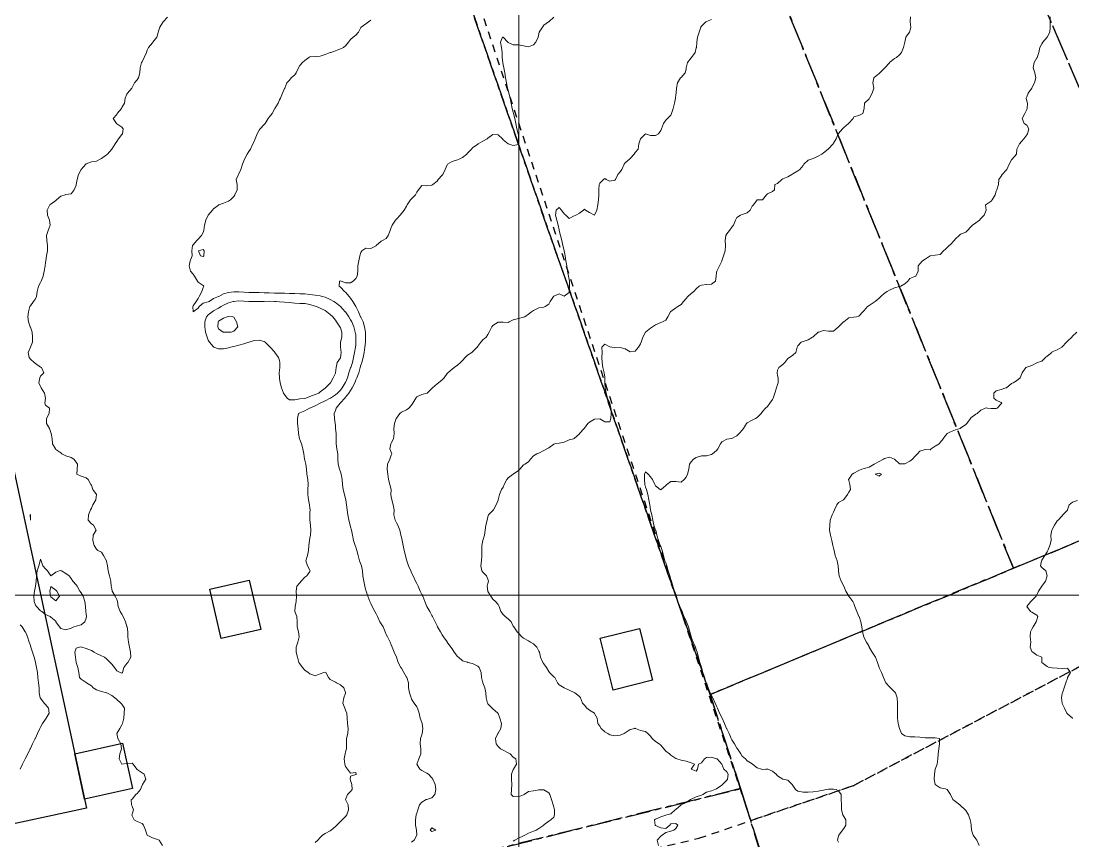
# Model space of a CAD drawing. Header units: centimetres. Extents: x 0 to 642158, y -847 to 649707.
# Drawn here: x 617417.8 to 617521.3, y 621163.2 to 621243.8 of the extents above; entities that cross this region are included whole.
import ezdxf

# ---------------------------------------------------------------- set-up
doc = ezdxf.new("R2010")
doc.units = ezdxf.units.CM
doc.header["$MEASUREMENT"] = 0
doc.linetypes.add('CENTERX2', pattern=[4, 2.5, -0.5, 0.5, -0.5])
doc.linetypes.add('JIS_02_0.7', pattern=[1.35, 0.75, -0.6])
for name, color, linetype, lineweight in [('MEV_grille', 254, 'Continuous', 9), ('WAL_parcellaire agricole', 7, 'JIS_02_0.7', 25), ('WAL_topographie 0.5', 253, 'Continuous', 20)]:
    doc.layers.add(name, color=color, linetype=linetype, lineweight=lineweight)
doc.layers.add('SPW_batiments', color=7, linetype='Continuous')
doc.layers.add('SPW_parcellaire cadastral', color=7, linetype='CENTERX2', lineweight=25, true_color=0xff0542)

# ---------------------------------------------------------------- blocks, each defined once
blk = doc.blocks.new('*U114')
at = {"layer": 'MEV_grille', "transparency": 33554687}
blk.add_lwpolyline([(-1338.46, 0), (1338.46, 0)], dxfattribs=at)
blk = doc.blocks.new('*U115')
at = {"layer": 'MEV_grille', "color": 0, "linetype": 'ByBlock', "lineweight": -2, "transparency": 16777216}
blk.add_blockref('*U114', (0, -1200), dxfattribs=at)
blk = doc.blocks.new('*U112')
at = {"layer": 'MEV_grille', "transparency": 33554687}
blk.add_lwpolyline([(0, 1825.48), (0, -1825.48)], dxfattribs=at)
blk = doc.blocks.new('*U113')
at = {"layer": 'MEV_grille', "color": 0, "linetype": 'ByBlock', "lineweight": -2, "transparency": 16777216}
blk.add_blockref('*U112', (2100, 0), dxfattribs=at)

msp = doc.modelspace()

# ---------------------------------------------------------------- linework, layer by layer
at = {"layer": 'SPW_batiments'}
for points in [[(617424.26, 621166.42), (617416.22, 621164.68), (617409.52, 621163.23), (617406.47, 621177.31), (617407.37, 621177.51), (617406.58, 621180.64), (617404.8, 621180.26), (617403.68, 621185.43), (617404.65, 621185.64), (617401.65, 621199.71), (617416.44, 621202.88), (617424.26, 621166.42)], [(617437.52, 621183.09), (617436.39, 621187.95), (617440.27, 621188.85), (617441.41, 621184), (617437.52, 621183.09)], [(617476.07, 621178.02), (617474.8, 621183.13), (617478.67, 621184.09), (617479.95, 621178.99), (617476.07, 621178.02)], [(617424.08, 621167.3), (617423.28, 621171), (617423.12, 621171.77), (617427.82, 621172.8), (617428.8, 621168.34), (617424.08, 621167.3)]]:
    msp.add_lwpolyline(points, dxfattribs=at)
at = {"layer": 'SPW_parcellaire cadastral'}
for points in [[(617523.54, 621233.55), (617500.63, 621286.55), (617653.06, 621358.49), (617709.08, 621310.51), (617523.54, 621233.55)], [(617538.24, 621199.46), (617515.45, 621190.01), (617480.31, 621276.78), (617500.63, 621286.55), (617523.54, 621233.55), (617538.24, 621199.46)], [(617488.6, 621168.33), (617399.64, 621146.3), (617378.05, 621242.56), (617381.28, 621243.91), (617380.55, 621247.34), (617450.64, 621277.92), (617455.29, 621264.67), (617485.61, 621177.59), (617488.6, 621168.33)], [(617455.29, 621264.67), (617480.31, 621276.78), (617515.45, 621190.01), (617485.61, 621177.59), (617455.29, 621264.67)], [(617538.24, 621199.46), (617581.84, 621099.22), (617549.44, 621091.19), (617513.09, 621090.2), (617490.74, 621161.54), (617488.6, 621168.33), (617485.61, 621177.59), (617515.45, 621190.01), (617538.24, 621199.46)], [(617488.6, 621168.33), (617490.74, 621161.54), (617401.46, 621139.31), (617399.64, 621146.3), (617488.6, 621168.33)]]:
    msp.add_lwpolyline(points, dxfattribs=at)
at = {"layer": 'WAL_parcellaire agricole'}
for points in [[(617452.7, 621276.19), (617459.95, 621280.19), (617462.44, 621283.07), (617467.69, 621283.94), (617481.82, 621292.61), (617621.69, 621350.58), (617672.81, 621373.97), (617679.51, 621377.97), (617686.81, 621384.97), (617708.81, 621366.47), (617770.15, 621309.64), (617747.48, 621299.31), (617700.15, 621274.14), (617499.67, 621168.61), (617489.61, 621165.19), (617452.7, 621276.19)], [(617401.19, 621144.22), (617484.5, 621163.45), (617489.61, 621165.19), (617499.67, 621168.61), (617700.15, 621274.14), (617747.48, 621299.31), (617770.15, 621309.64), (617798.65, 621284.58), (617778.5, 621257.15), (617754.17, 621217.65), (617748.34, 621190.42), (617726.93, 621177.46), (617718.28, 621173.25), (617721.4, 621168.04)]]:
    msp.add_lwpolyline(points, dxfattribs=at)
at = {"layer": 'WAL_topographie 0.5'}
for points in [[(617432.25, 621244.21), (617431.81, 621243.75), (617431.75, 621243.66), (617431.48, 621243.25), (617431.33, 621242.75), (617431.25, 621242.46), (617431.18, 621242.25), (617430.8, 621241.75), (617430.75, 621241.71), (617430.37, 621241.25), (617430.25, 621240.96), (617430.18, 621240.75), (617429.95, 621240.25), (617429.75, 621239.83), (617429.69, 621239.75), (617429.56, 621239.25), (617429.51, 621238.75), (617429.38, 621238.25), (617429.25, 621238.06), (617428.99, 621237.75), (617428.75, 621237.3), (617428.73, 621237.25), (617428.32, 621236.75), (617428.25, 621236.66), (617428.06, 621236.25), (617428, 621235.75), (617427.75, 621235.33), (617427.7, 621235.25), (617427.3, 621234.75), (617427.25, 621234.65), (617426.91, 621234.25), (617427.23, 621233.75), (617427.25, 621233.74), (617427.75, 621233.39), (617427.88, 621233.25), (617427.82, 621232.75), (617427.75, 621232.67), (617427.41, 621232.25), (617427.25, 621231.99), (617427.08, 621231.75), (617426.77, 621231.25), (617426.75, 621231.22), (617426.35, 621230.75), (617426.25, 621230.68), (617425.75, 621230.31), (617425.62, 621230.25), (617425.25, 621230.04), (617424.75, 621229.98), (617424.25, 621229.8), (617424.2, 621229.75), (617423.75, 621229.25), (617423.75, 621229.25), (617423.5, 621228.75), (617423.37, 621228.25), (617423.27, 621227.75), (617423.25, 621227.69), (617423.05, 621227.25), (617422.75, 621226.83), (617422.25, 621226.76), (617422.19, 621226.75), (617421.75, 621226.61), (617421.33, 621226.25), (617421.25, 621226.18), (617420.75, 621225.83), (617420.67, 621225.75), (617420.42, 621225.25), (617420.45, 621224.75), (617420.64, 621224.25), (617420.7, 621223.75), (617420.49, 621223.25), (617420.35, 621222.75), (617420.37, 621222.25), (617420.44, 621221.75), (617420.43, 621221.25), (617420.34, 621220.75), (617420.28, 621220.25), (617420.25, 621220.08), (617420.22, 621219.75), (617420.11, 621219.25), (617420.01, 621218.75), (617419.82, 621218.25), (617419.75, 621218.13), (617419.55, 621217.75), (617419.43, 621217.25), (617419.36, 621216.75), (617419.25, 621216.5), (617419.07, 621216.25), (617418.75, 621215.82), (617418.71, 621215.75), (617418.56, 621215.25), (617418.51, 621214.75), (617418.57, 621214.25), (617418.74, 621213.75), (617418.75, 621213.73), (617418.92, 621213.25), (617418.97, 621212.75), (617418.97, 621212.25), (617418.75, 621211.75), (617418.75, 621211.75), (617418.54, 621211.25), (617418.62, 621210.75), (617418.75, 621210.58), (617419.12, 621210.25), (617419.25, 621210.16), (617419.75, 621209.8), (617419.85, 621209.75), (617420.08, 621209.25), (617419.75, 621208.9), (617419.69, 621208.75), (617419.6, 621208.25), (617419.75, 621207.89), (617419.83, 621207.75), (617420.15, 621207.25), (617420.25, 621206.75), (617420.25, 621206.75), (617420.25, 621206.75), (617420.19, 621206.25), (617420.25, 621206.05), (617420.62, 621205.75), (617420.59, 621205.25), (617420.34, 621204.75), (617420.35, 621204.25), (617420.62, 621203.75), (617420.75, 621203.37), (617420.81, 621203.25), (617420.91, 621202.75), (617420.93, 621202.25), (617421.21, 621201.75), (617421.25, 621201.7), (617421.75, 621201.37), (617421.86, 621201.25), (617422.25, 621201.07), (617422.75, 621200.89), (617423.02, 621200.75), (617423.25, 621200.46), (617423.38, 621200.25), (617423.37, 621199.75), (617423.33, 621199.25), (617423.75, 621199.08), (617424.25, 621198.91), (617424.43, 621198.75), (617424.7, 621198.25), (617424.75, 621198.17), (617424.9, 621197.75), (617425.25, 621197.25), (617425.25, 621197.25), (617425.25, 621197.25), (617425.18, 621196.75), (617424.9, 621196.25), (617424.75, 621195.93), (617424.65, 621195.75), (617424.46, 621195.25), (617424.44, 621194.75), (617424.75, 621194.37), (617424.96, 621194.25), (617425.23, 621193.75), (617424.92, 621193.25), (617424.89, 621192.75), (617425.04, 621192.25), (617425.25, 621191.88), (617425.38, 621191.75), (617425.75, 621191.58), (617425.96, 621191.25), (617426.23, 621190.75), (617426.25, 621190.7), (617426.35, 621190.25), (617426.41, 621189.75), (617426.54, 621189.25), (617426.65, 621188.75), (617426.7, 621188.25), (617426.75, 621187.98), (617426.8, 621187.75), (617427.08, 621187.25), (617427.25, 621186.93), (617427.31, 621186.75), (617427.39, 621186.25), (617427.59, 621185.75), (617427.75, 621185.48), (617427.88, 621185.25), (617428.1, 621184.75), (617428.25, 621184.28), (617428.26, 621184.25), (617428.34, 621183.75), (617428.35, 621183.25), (617428.4, 621182.75), (617428.49, 621182.25), (617428.59, 621181.75), (617428.64, 621181.25), (617428.35, 621180.75), (617428.25, 621180.64), (617427.93, 621180.25), (617427.8, 621179.75), (617427.75, 621179.7), (617427.58, 621179.75), (617427.25, 621179.93), (617427.04, 621180.25), (617426.75, 621180.58), (617426.61, 621180.75), (617426.25, 621181.09), (617426.04, 621181.25), (617425.75, 621181.41), (617425.25, 621181.64), (617425.03, 621181.75), (617424.75, 621181.93), (617424.25, 621182.12), (617423.83, 621182.25), (617423.75, 621182.28), (617423.58, 621182.25), (617423.25, 621182.16), (617423.13, 621181.75), (617423.19, 621181.25), (617423.25, 621180.75), (617423.25, 621180.75), (617423.41, 621180.25), (617423.52, 621179.75), (617423.6, 621179.25), (617423.75, 621179.09), (617424.25, 621178.77), (617424.28, 621178.75), (617424.75, 621178.43), (617424.92, 621178.25), (617425.25, 621178.06), (617425.75, 621177.89), (617426.25, 621177.76), (617426.27, 621177.75), (617426.75, 621177.51), (617427.05, 621177.25), (617427.25, 621177.1), (617427.64, 621176.75), (617427.75, 621176.63), (617428, 621176.25), (617427.98, 621175.75), (617427.94, 621175.25), (617427.82, 621174.75), (617427.75, 621174.61), (617427.55, 621174.25), (617427.26, 621173.75), (617427.37, 621173.25), (617427.65, 621172.75), (617427.73, 621172.25), (617427.54, 621171.75), (617427.47, 621171.25), (617427.75, 621170.75), (617428.25, 621170.8), (617428.75, 621170.83), (617428.85, 621170.75), (617429.23, 621170.25), (617429.25, 621170.22), (617429.75, 621169.9), (617429.96, 621169.75), (617430.1, 621169.25), (617429.78, 621168.75), (617429.75, 621168.68), (617429.57, 621168.25), (617429.25, 621167.85), (617429.14, 621167.75), (617428.75, 621167.31), (617428.67, 621167.25), (617428.69, 621166.75), (617428.75, 621166.6), (617428.89, 621166.25), (617428.75, 621165.81), (617428.73, 621165.75), (617428.75, 621165.65), (617428.95, 621165.25), (617429.25, 621165.09), (617429.75, 621164.9), (617429.89, 621164.75), (617430.06, 621164.25), (617430.25, 621163.75), (617430.25, 621163.75), (617430.75, 621163.49), (617431.25, 621163.34), (617431.41, 621163.25), (617431.75, 621162.75)], [(617452.25, 621243.91), (617452, 621243.75), (617451.75, 621243.56), (617451.3, 621243.25), (617451.25, 621243.2), (617451.02, 621242.75), (617450.75, 621242.46), (617450.51, 621242.25), (617450.25, 621242.02), (617450.03, 621241.75), (617449.75, 621241.39), (617449.55, 621241.25), (617449.25, 621241.09), (617448.75, 621240.91), (617448.3, 621240.75), (617448.25, 621240.73), (617447.75, 621240.55), (617447.25, 621240.39), (617446.75, 621240.34), (617446.25, 621240.31), (617446.13, 621240.25), (617445.75, 621239.95), (617445.53, 621239.75), (617445.25, 621239.47), (617445.11, 621239.25), (617444.89, 621238.75), (617444.75, 621238.56), (617444.42, 621238.25), (617444.25, 621238.03), (617443.98, 621237.75), (617443.77, 621237.25), (617443.75, 621237.2), (617443.55, 621236.75), (617443.34, 621236.25), (617443.25, 621236.08), (617443.11, 621235.75), (617442.79, 621235.25), (617442.75, 621235.18), (617442.52, 621234.75), (617442.25, 621234.37), (617442.15, 621234.25), (617441.83, 621233.75), (617441.75, 621233.66), (617441.36, 621233.25), (617441.25, 621233.12), (617441.07, 621232.75), (617440.85, 621232.25), (617440.75, 621232), (617440.63, 621231.75), (617440.42, 621231.25), (617440.25, 621231.01), (617440.06, 621230.75), (617439.82, 621230.25), (617439.75, 621230.08), (617439.61, 621229.75), (617439.45, 621229.25), (617439.25, 621228.81), (617439.22, 621228.75), (617439, 621228.25), (617439.1, 621227.75), (617439.09, 621227.25), (617438.87, 621226.75), (617438.75, 621226.59), (617438.43, 621226.25), (617438.25, 621226.13), (617437.75, 621225.91), (617437.29, 621225.75), (617437.25, 621225.73), (617436.75, 621225.36), (617436.65, 621225.25), (617436.25, 621224.75), (617436.25, 621224.75), (617436, 621224.25), (617435.88, 621223.75), (617435.83, 621223.25), (617435.75, 621223.05), (617435.59, 621222.75), (617435.25, 621222.37), (617435.12, 621222.25), (617434.75, 621221.82), (617434.69, 621221.75), (617434.62, 621221.25), (617434.65, 621220.75), (617434.46, 621220.25), (617434.36, 621219.75), (617434.5, 621219.25), (617434.75, 621218.93), (617434.91, 621218.75), (617435.2, 621218.25), (617435.25, 621218.14), (617435.75, 621217.82), (617435.82, 621217.75), (617435.75, 621217.62), (617435.63, 621217.25), (617435.35, 621216.75), (617435.25, 621216.54), (617435.06, 621216.25), (617434.75, 621215.82), (617434.74, 621215.75), (617434.75, 621215.25), (617435.25, 621215.59), (617435.37, 621215.75), (617435.75, 621216.1), (617436.25, 621216.21), (617436.33, 621216.25), (617436.75, 621216.55), (617437.25, 621216.74), (617437.28, 621216.75), (617437.75, 621217), (617438.25, 621217.14), (617438.75, 621217.19), (617439.25, 621217.19), (617439.75, 621217.17), (617440.25, 621217.15), (617440.75, 621217.13), (617441.25, 621217.12), (617441.75, 621217.11), (617442.25, 621217.1), (617442.75, 621217.08), (617443.25, 621217.07), (617443.75, 621217.07), (617444.25, 621217.05), (617444.75, 621217.03), (617445.25, 621217.02), (617445.75, 621216.99), (617446.25, 621216.94), (617446.75, 621216.88), (617447.25, 621216.8), (617447.45, 621216.75), (617447.75, 621216.67), (617448.25, 621216.45), (617448.59, 621216.25), (617448.75, 621216.14), (617449.25, 621215.76), (617449.26, 621215.75), (617449.73, 621215.25), (617449.75, 621215.23), (617450.07, 621214.75), (617450.25, 621214.46), (617450.36, 621214.25), (617450.57, 621213.75), (617450.71, 621213.25), (617450.75, 621212.97), (617450.78, 621212.75), (617450.77, 621212.25), (617450.75, 621211.98), (617450.73, 621211.75), (617450.64, 621211.25), (617450.53, 621210.75), (617450.42, 621210.25), (617450.26, 621209.75), (617450.25, 621209.73), (617450.08, 621209.25), (617449.93, 621208.75), (617449.75, 621208.29), (617449.73, 621208.25), (617449.43, 621207.75), (617449.25, 621207.53), (617448.97, 621207.25), (617448.75, 621207.06), (617448.27, 621206.75), (617448.25, 621206.74), (617447.75, 621206.47), (617447.26, 621206.25), (617447.25, 621206.25), (617446.75, 621205.98), (617446.25, 621205.76), (617446.22, 621205.75), (617445.75, 621205.51), (617445.25, 621205.31), (617445.13, 621205.25), (617445.02, 621204.75), (617445.04, 621204.25), (617445.1, 621203.75), (617445.14, 621203.25), (617445.23, 621202.75), (617445.25, 621202.69), (617445.42, 621202.25), (617445.56, 621201.75), (617445.64, 621201.25), (617445.72, 621200.75), (617445.75, 621200.63), (617445.83, 621200.25), (617445.91, 621199.75), (617445.96, 621199.25), (617446.03, 621198.75), (617446.07, 621198.25), (617446.03, 621197.75), (617446.03, 621197.25), (617446.11, 621196.75), (617446.22, 621196.25), (617446.25, 621195.92), (617446.27, 621195.75), (617446.25, 621195.45), (617446.24, 621195.25), (617446.25, 621194.75), (617446.25, 621194.75), (617446.32, 621194.25), (617446.35, 621193.75), (617446.3, 621193.25), (617446.25, 621192.98), (617446.2, 621192.75), (617446.13, 621192.25), (617446.1, 621191.75), (617446.02, 621191.25), (617445.84, 621190.75), (617446.02, 621190.25), (617446.25, 621189.82), (617446.27, 621189.75), (617446.25, 621189.7), (617445.95, 621189.25), (617445.75, 621189.12), (617445.4, 621188.75), (617445.25, 621188.58), (617444.95, 621188.25), (617444.88, 621187.75), (617444.92, 621187.25), (617444.9, 621186.75), (617444.79, 621186.25), (617444.77, 621185.75), (617444.96, 621185.25), (617444.98, 621184.75), (617445.01, 621184.25), (617445.14, 621183.75), (617445.2, 621183.25), (617445.07, 621182.75), (617444.9, 621182.25), (617444.91, 621181.75), (617445.02, 621181.25), (617445.15, 621180.75), (617445.25, 621180.61), (617445.51, 621180.25), (617445.75, 621179.99), (617446.09, 621179.75), (617446.25, 621179.64), (617446.75, 621179.43), (617447.25, 621179.61), (617447.61, 621179.75), (617447.75, 621179.8), (617447.8, 621179.75), (617448.07, 621179.25), (617448.25, 621179.08), (617448.75, 621178.82), (617448.85, 621178.75), (617449.25, 621178.53), (617449.59, 621178.25), (617449.75, 621177.8), (617449.76, 621177.75), (617449.75, 621177.72), (617449.57, 621177.25), (617449.48, 621176.75), (617449.67, 621176.25), (617449.75, 621176.06), (617449.87, 621175.75), (617449.92, 621175.25), (617449.93, 621174.75), (617450, 621174.25), (617449.97, 621173.75), (617449.86, 621173.25), (617449.84, 621172.75), (617449.83, 621172.25), (617449.75, 621171.94), (617449.7, 621171.75), (617449.62, 621171.25), (617449.69, 621170.75), (617449.75, 621170.5), (617449.93, 621170.25), (617450.25, 621169.86), (617450.75, 621169.92), (617450.8, 621169.75), (617450.75, 621169.72), (617450.25, 621169.55), (617450.2, 621169.25), (617450.25, 621169.14), (617450.38, 621168.75), (617450.4, 621168.25), (617450.25, 621168.04), (617449.93, 621167.75), (617449.75, 621167.25), (617450.02, 621166.75), (617450.05, 621166.25), (617449.89, 621165.75), (617449.75, 621165.59), (617449.42, 621165.25), (617449.25, 621165.1), (617448.9, 621164.75), (617448.75, 621164.61), (617448.34, 621164.25), (617448.25, 621164.19), (617447.75, 621163.92), (617447.49, 621163.75), (617447.25, 621163.51), (617447.04, 621163.25), (617446.75, 621163.03)], [(617470.25, 621244.21), (617469.75, 621243.77), (617469.7, 621243.75), (617469.25, 621243.44), (617469.12, 621243.25), (617468.8, 621242.75), (617468.75, 621242.58), (617468.69, 621242.25), (617468.46, 621241.75), (617468.25, 621241.49), (617467.75, 621241.3), (617467.25, 621241.4), (617466.75, 621241.49), (617466.25, 621241.5), (617465.75, 621241.73), (617465.73, 621241.75), (617465.27, 621242.25), (617465.25, 621242.26), (617465.19, 621242.25), (617464.98, 621241.75), (617465.1, 621241.25), (617465.15, 621240.75), (617465.15, 621240.25), (617465.21, 621239.75), (617465.25, 621239.53), (617465.32, 621239.25), (617465.42, 621238.75), (617465.5, 621238.25), (617465.58, 621237.75), (617465.69, 621237.25), (617465.75, 621237.03), (617465.82, 621236.75), (617465.94, 621236.25), (617466.03, 621235.75), (617466.13, 621235.25), (617466.25, 621234.88), (617466.28, 621234.75), (617466.39, 621234.25), (617466.5, 621233.75), (617466.61, 621233.25), (617466.72, 621232.75), (617466.75, 621232.6), (617466.78, 621232.25), (617466.76, 621231.75), (617466.75, 621231.69), (617466.25, 621231.6), (617465.75, 621231.75), (617465.75, 621231.75), (617465.25, 621232.16), (617465.18, 621232.25), (617464.75, 621232.63), (617464.25, 621232.68), (617463.75, 621232.31), (617463.67, 621232.25), (617463.25, 621232.01), (617462.79, 621231.75), (617462.75, 621231.72), (617462.25, 621231.35), (617462.13, 621231.25), (617461.75, 621230.83), (617461.68, 621230.75), (617461.25, 621230.4), (617460.92, 621230.25), (617460.75, 621230.2), (617460.25, 621230.03), (617459.79, 621229.75), (617459.75, 621229.69), (617459.54, 621229.25), (617459.32, 621228.75), (617459.25, 621228.67), (617458.87, 621228.25), (617458.75, 621228.08), (617458.35, 621227.75), (617458.25, 621227.69), (617457.75, 621227.63), (617457.25, 621227.65), (617456.92, 621227.25), (617456.75, 621227.02), (617456.64, 621226.75), (617456.25, 621226.35), (617456.15, 621226.25), (617455.81, 621225.75), (617455.75, 621225.64), (617455.51, 621225.25), (617455.25, 621224.92), (617455.11, 621224.75), (617454.75, 621224.35), (617454.66, 621224.25), (617454.33, 621223.75), (617454.25, 621223.54), (617454.14, 621223.25), (617453.94, 621222.75), (617453.75, 621222.46), (617453.4, 621222.25), (617453.25, 621222.17), (617452.77, 621221.75), (617452.75, 621221.73), (617452.25, 621221.46), (617451.75, 621221.49), (617451.34, 621221.25), (617451.25, 621221.08), (617451.16, 621220.75), (617451.06, 621220.25), (617450.97, 621219.75), (617450.96, 621219.25), (617450.89, 621218.75), (617450.75, 621218.5), (617450.5, 621218.25), (617450.25, 621218.09), (617449.75, 621218.08), (617449.31, 621218.25), (617449.25, 621218.28), (617449.17, 621218.25), (617449.14, 621217.75), (617449.25, 621217.67), (617449.64, 621217.25), (617449.75, 621217.16), (617450.11, 621216.75), (617450.25, 621216.59), (617450.48, 621216.25), (617450.75, 621215.76), (617450.75, 621215.75), (617451.02, 621215.25), (617451.23, 621214.75), (617451.25, 621214.7), (617451.49, 621214.25), (617451.62, 621213.75), (617451.7, 621213.25), (617451.73, 621212.75), (617451.7, 621212.25), (617451.64, 621211.75), (617451.58, 621211.25), (617451.48, 621210.75), (617451.34, 621210.25), (617451.25, 621209.99), (617451.19, 621209.75), (617451.05, 621209.25), (617450.85, 621208.75), (617450.75, 621208.54), (617450.65, 621208.25), (617450.41, 621207.75), (617450.25, 621207.51), (617450.08, 621207.25), (617449.75, 621206.83), (617449.68, 621206.75), (617449.25, 621206.27), (617449.22, 621206.25), (617448.83, 621205.75), (617448.75, 621205.54), (617448.62, 621205.25), (617448.68, 621204.75), (617448.74, 621204.25), (617448.75, 621204.1), (617448.78, 621203.75), (617448.83, 621203.25), (617448.84, 621202.75), (617448.84, 621202.25), (617448.89, 621201.75), (617448.98, 621201.25), (617449.01, 621200.75), (617449.04, 621200.25), (617449.16, 621199.75), (617449.25, 621199.49), (617449.33, 621199.25), (617449.42, 621198.75), (617449.46, 621198.25), (617449.53, 621197.75), (617449.64, 621197.25), (617449.75, 621196.84), (617449.77, 621196.75), (617449.84, 621196.25), (617449.9, 621195.75), (617449.99, 621195.25), (617450.08, 621194.75), (617450.21, 621194.25), (617450.25, 621194.09), (617450.34, 621193.75), (617450.45, 621193.25), (617450.55, 621192.75), (617450.69, 621192.25), (617450.75, 621192.08), (617450.86, 621191.75), (617450.99, 621191.25), (617451.13, 621190.75), (617451.25, 621190.42), (617451.32, 621190.25), (617451.42, 621189.75), (617451.46, 621189.25), (617451.54, 621188.75), (617451.64, 621188.25), (617451.75, 621187.82), (617451.77, 621187.75), (617451.96, 621187.25), (617452.15, 621186.75), (617452.25, 621186.54), (617452.38, 621186.25), (617452.63, 621185.75), (617452.75, 621185.52), (617452.89, 621185.25), (617453.13, 621184.75), (617453.25, 621184.55), (617453.44, 621184.25), (617453.64, 621183.75), (617453.75, 621183.49), (617453.87, 621183.25), (617454.14, 621182.75), (617454.25, 621182.48), (617454.33, 621182.25), (617454.54, 621181.75), (617454.75, 621181.25), (617454.75, 621181.25), (617454.92, 621180.75), (617455.19, 621180.25), (617455.25, 621180.17), (617455.5, 621179.75), (617455.75, 621179.29), (617455.78, 621179.25), (617455.94, 621178.75), (617455.94, 621178.25), (617456.03, 621177.75), (617456.2, 621177.25), (617456.25, 621177.15), (617456.49, 621176.75), (617456.75, 621176.38), (617456.84, 621176.25), (617456.99, 621175.75), (617457.08, 621175.25), (617457.25, 621174.83), (617457.28, 621174.75), (617457.37, 621174.25), (617457.3, 621173.75), (617457.25, 621173.61), (617457.13, 621173.25), (617457.09, 621172.75), (617457.15, 621172.25), (617457.15, 621171.75), (617456.97, 621171.25), (617456.76, 621170.75), (617457.07, 621170.25), (617457.25, 621170.12), (617457.75, 621169.86), (617457.91, 621169.75), (617458.25, 621169.38), (617458.35, 621169.25), (617458.56, 621168.75), (617458.64, 621168.25), (617458.52, 621167.75), (617458.25, 621167.43), (617457.75, 621167.27), (617457.69, 621167.25), (617457.25, 621167.01), (617457.01, 621166.75), (617456.85, 621166.25), (617456.75, 621165.91), (617456.71, 621165.75), (617456.62, 621165.25), (617456.63, 621164.75), (617456.73, 621164.25), (617456.75, 621163.75), (617456.75, 621163.75), (617456.75, 621163.75), (617456.5, 621163.25), (617456.25, 621163.08)], [(617485.75, 621244), (617485.25, 621243.78), (617485.2, 621243.75), (617484.75, 621243.35), (617484.69, 621243.25), (617484.52, 621242.75), (617484.38, 621242.25), (617484.3, 621241.75), (617484.27, 621241.25), (617484.25, 621241.19), (617484.15, 621240.75), (617483.77, 621240.25), (617483.75, 621240.23), (617483.39, 621239.75), (617483.27, 621239.25), (617483.25, 621239.11), (617483.17, 621238.75), (617482.75, 621238.29), (617482.71, 621238.25), (617482.4, 621237.75), (617482.29, 621237.25), (617482.28, 621236.75), (617482.25, 621236.58), (617482.21, 621236.25), (617482.12, 621235.75), (617481.99, 621235.25), (617481.82, 621234.75), (617481.75, 621234.57), (617481.42, 621234.25), (617481.25, 621234.09), (617481.02, 621233.75), (617480.84, 621233.25), (617480.75, 621233.08), (617480.53, 621232.75), (617480.25, 621232.58), (617479.75, 621232.59), (617479.25, 621232.75), (617478.75, 621232.25), (617478.75, 621232.25), (617478.61, 621231.75), (617478.52, 621231.25), (617478.25, 621230.9), (617478.13, 621230.75), (617477.75, 621230.31), (617477.69, 621230.25), (617477.25, 621229.88), (617477.17, 621229.75), (617476.94, 621229.25), (617476.75, 621229.01), (617476.53, 621228.75), (617476.29, 621228.25), (617476.25, 621228.18), (617475.75, 621228.08), (617475.4, 621228.25), (617475.25, 621228.35), (617475.11, 621228.25), (617474.75, 621227.89), (617474.71, 621227.75), (617474.66, 621227.25), (617474.67, 621226.75), (617474.62, 621226.25), (617474.56, 621225.75), (617474.46, 621225.25), (617474.25, 621224.75), (617474.25, 621224.75), (617474.25, 621224.75), (617473.75, 621224.99), (617473.36, 621225.25), (617473.25, 621225.32), (617473.15, 621225.25), (617472.75, 621224.94), (617472.39, 621224.75), (617472.25, 621224.67), (617471.75, 621224.42), (617471.42, 621224.75), (617471.25, 621224.86), (617470.98, 621225.25), (617470.75, 621225.49), (617470.46, 621225.25), (617470.41, 621224.75), (617470.52, 621224.25), (617470.65, 621223.75), (617470.75, 621223.29), (617470.77, 621223.25), (617470.9, 621222.75), (617471.01, 621222.25), (617471.14, 621221.75), (617471.25, 621221.26), (617471.25, 621221.25), (617471.34, 621220.75), (617471.43, 621220.25), (617471.53, 621219.75), (617471.59, 621219.25), (617471.67, 621218.75), (617471.75, 621218.41), (617471.78, 621218.25), (617471.79, 621217.75), (617471.76, 621217.25), (617471.75, 621217.15), (617471.25, 621216.78), (617470.75, 621217.01), (617470.25, 621216.78), (617470.22, 621216.75), (617469.89, 621216.25), (617469.75, 621216), (617469.39, 621215.75), (617469.25, 621215.69), (617468.75, 621215.63), (617468.25, 621215.38), (617468.04, 621215.25), (617467.75, 621215.01), (617467.38, 621214.75), (617467.25, 621214.7), (617466.75, 621214.57), (617466.25, 621214.46), (617465.85, 621214.25), (617465.75, 621214.2), (617465.25, 621214.22), (617464.75, 621214.21), (617464.25, 621213.89), (617464.15, 621213.75), (617463.88, 621213.25), (617463.75, 621213.02), (617463.57, 621212.75), (617463.25, 621212.47), (617463.05, 621212.25), (617462.75, 621211.85), (617462.69, 621211.75), (617462.25, 621211.31), (617462.16, 621211.25), (617461.75, 621210.97), (617461.52, 621210.75), (617461.25, 621210.45), (617461.05, 621210.25), (617460.75, 621209.98), (617460.45, 621209.75), (617460.25, 621209.61), (617459.81, 621209.25), (617459.75, 621209.18), (617459.44, 621208.75), (617459.25, 621208.54), (617458.89, 621208.25), (617458.75, 621208.14), (617458.29, 621207.75), (617458.25, 621207.7), (617457.77, 621207.25), (617457.75, 621207.23), (617457.25, 621207.11), (617456.75, 621206.88), (617456.66, 621206.75), (617456.36, 621206.25), (617456.25, 621206.06), (617455.97, 621205.75), (617455.75, 621205.61), (617455.25, 621205.38), (617455.09, 621205.25), (617454.75, 621204.78), (617454.74, 621204.75), (617454.58, 621204.25), (617454.51, 621203.75), (617454.53, 621203.25), (617454.47, 621202.75), (617454.25, 621202.3), (617454.2, 621202.25), (617454.1, 621201.75), (617454.25, 621201.44), (617454.3, 621201.25), (617454.25, 621201.12), (617454.1, 621200.75), (617453.89, 621200.25), (617453.86, 621199.75), (617453.92, 621199.25), (617453.98, 621198.75), (617454.12, 621198.25), (617454.23, 621197.75), (617454.21, 621197.25), (617454.25, 621197.05), (617454.3, 621196.75), (617454.45, 621196.25), (617454.52, 621195.75), (617454.51, 621195.25), (617454.62, 621194.75), (617454.75, 621194.49), (617454.89, 621194.25), (617455.08, 621193.75), (617455.19, 621193.25), (617455.25, 621193.06), (617455.33, 621192.75), (617455.43, 621192.25), (617455.53, 621191.75), (617455.64, 621191.25), (617455.75, 621190.85), (617455.78, 621190.75), (617455.95, 621190.25), (617456.16, 621189.75), (617456.25, 621189.55), (617456.39, 621189.25), (617456.63, 621188.75), (617456.75, 621188.51), (617456.88, 621188.25), (617457.09, 621187.75), (617457.25, 621187.44), (617457.36, 621187.25), (617457.56, 621186.75), (617457.75, 621186.26), (617457.76, 621186.25), (617458.05, 621185.75), (617458.25, 621185.37), (617458.32, 621185.25), (617458.56, 621184.75), (617458.75, 621184.35), (617458.8, 621184.25), (617459.09, 621183.75), (617459.25, 621183.46), (617459.38, 621183.25), (617459.75, 621182.76), (617459.76, 621182.75), (617460.12, 621182.25), (617460.25, 621182.08), (617460.45, 621181.75), (617460.75, 621181.34), (617460.85, 621181.25), (617461.25, 621180.92), (617461.75, 621180.76), (617461.77, 621180.75), (617462.25, 621180.65), (617462.75, 621180.39), (617462.89, 621180.25), (617463.09, 621179.75), (617463.11, 621179.25), (617463.24, 621178.75), (617463.25, 621178.73), (617463.44, 621178.25), (617463.55, 621177.75), (617463.59, 621177.25), (617463.71, 621176.75), (617463.75, 621176.69), (617464.17, 621176.25), (617464.25, 621176.17), (617464.73, 621175.75), (617464.75, 621175.73), (617464.94, 621175.25), (617465.09, 621174.75), (617465.02, 621174.25), (617464.75, 621173.78), (617464.73, 621173.75), (617464.5, 621173.25), (617464.57, 621172.75), (617464.75, 621172.48), (617465, 621172.25), (617465.25, 621172.13), (617465.75, 621171.85), (617465.93, 621171.75), (617466.25, 621171.44), (617466.51, 621171.25), (617466.58, 621170.75), (617466.27, 621170.25), (617466.25, 621170.23), (617466.09, 621169.75), (617466.06, 621169.25), (617466.1, 621168.75), (617466.08, 621168.25), (617466.05, 621167.75), (617466.25, 621167.57), (617466.75, 621167.54), (617467.25, 621167.72), (617467.33, 621167.75), (617467.75, 621168.04), (617468.25, 621168.11), (617468.75, 621168.2), (617469.25, 621168.2), (617469.75, 621167.91), (617469.83, 621167.75), (617470.01, 621167.25), (617470.17, 621166.75), (617470.25, 621166.51), (617470.3, 621166.25), (617470.31, 621165.75), (617470.25, 621165.54), (617469.94, 621165.25), (617469.75, 621165.14), (617469.25, 621164.77), (617469.24, 621164.75), (617468.75, 621164.4), (617468.5, 621164.25), (617468.25, 621164.15), (617467.75, 621163.94), (617467.4, 621163.75), (617467.25, 621163.68), (617466.75, 621163.47), (617466.41, 621163.25), (617466.25, 621163.17)], [(617505.33, 621244.25), (617505.29, 621243.75), (617505.36, 621243.25), (617505.25, 621242.85), (617505.21, 621242.75), (617504.87, 621242.25), (617504.75, 621241.75), (617504.75, 621241.75), (617504.64, 621241.25), (617504.43, 621240.75), (617504.25, 621240.52), (617503.94, 621240.25), (617503.75, 621240.14), (617503.27, 621239.75), (617503.25, 621239.74), (617502.79, 621239.25), (617502.75, 621239.2), (617502.3, 621238.75), (617502.25, 621238.67), (617501.75, 621238.27), (617501.73, 621238.25), (617501.63, 621237.75), (617501.72, 621237.25), (617501.55, 621236.75), (617501.28, 621236.25), (617501.25, 621236.2), (617500.8, 621235.75), (617500.75, 621235.25), (617500.75, 621235.25), (617500.62, 621234.75), (617500.25, 621234.56), (617499.75, 621234.42), (617499.67, 621234.25), (617499.25, 621233.78), (617499.23, 621233.75), (617498.75, 621233.36), (617498.63, 621233.25), (617498.25, 621232.79), (617498.22, 621232.75), (617498.02, 621232.25), (617497.75, 621231.81), (617497.71, 621231.75), (617497.25, 621231.27), (617497.23, 621231.25), (617496.75, 621230.87), (617496.6, 621230.75), (617496.25, 621230.54), (617495.75, 621230.31), (617495.54, 621230.25), (617495.25, 621230.15), (617494.82, 621229.75), (617494.75, 621229.64), (617494.42, 621229.25), (617494.25, 621229.11), (617493.75, 621228.81), (617493.66, 621228.75), (617493.25, 621228.53), (617492.75, 621228.31), (617492.66, 621228.25), (617492.25, 621227.86), (617491.98, 621227.75), (617491.95, 621227.25), (617491.75, 621227.08), (617491.25, 621226.83), (617491.16, 621226.75), (617490.75, 621226.25), (617490.75, 621226.25), (617490.25, 621226.25), (617489.88, 621225.75), (617489.75, 621225.62), (617489.56, 621225.25), (617489.25, 621224.98), (617488.75, 621224.8), (617488.61, 621224.75), (617488.25, 621224.51), (617488.12, 621224.25), (617487.9, 621223.75), (617487.75, 621223.56), (617487.51, 621223.25), (617487.25, 621222.91), (617487.17, 621222.75), (617487.1, 621222.25), (617487.14, 621221.75), (617487.09, 621221.25), (617486.94, 621220.75), (617486.76, 621220.25), (617486.75, 621220.22), (617486.54, 621219.75), (617486.27, 621219.25), (617486.25, 621219.15), (617486.2, 621218.75), (617486.13, 621218.25), (617485.75, 621217.97), (617485.25, 621217.92), (617484.75, 621217.87), (617484.53, 621217.75), (617484.25, 621217.51), (617484.02, 621217.25), (617483.75, 621217.04), (617483.41, 621216.75), (617483.25, 621216.55), (617482.99, 621216.25), (617482.75, 621215.95), (617482.44, 621215.75), (617482.25, 621215.64), (617481.75, 621215.27), (617481.73, 621215.25), (617481.44, 621214.75), (617481.25, 621214.4), (617480.94, 621214.25), (617480.75, 621214.19), (617480.25, 621213.97), (617479.94, 621213.75), (617479.75, 621213.63), (617479.25, 621213.25), (617479.25, 621213.25), (617479, 621212.75), (617478.82, 621212.25), (617478.75, 621212.09), (617478.56, 621211.75), (617478.25, 621211.36), (617477.75, 621211.31), (617477.25, 621211.6), (617476.75, 621211.73), (617476.25, 621211.69), (617475.95, 621211.75), (617475.75, 621211.78), (617475.25, 621212.05), (617474.95, 621211.75), (617474.98, 621211.25), (617474.97, 621210.75), (617474.98, 621210.25), (617475.07, 621209.75), (617475.18, 621209.25), (617475.25, 621208.81), (617475.26, 621208.75), (617475.27, 621208.25), (617475.29, 621207.75), (617475.39, 621207.25), (617475.53, 621206.75), (617475.74, 621206.25), (617475.75, 621206.24), (617475.86, 621205.75), (617475.89, 621205.25), (617475.84, 621204.75), (617475.75, 621204.42), (617475.25, 621204.43), (617474.75, 621204.71), (617474.25, 621204.67), (617473.75, 621204.37), (617473.57, 621204.25), (617473.25, 621203.78), (617473.22, 621203.75), (617472.77, 621203.25), (617472.75, 621203.23), (617472.25, 621202.77), (617472.19, 621202.75), (617471.75, 621202.64), (617471.25, 621202.42), (617470.75, 621202.31), (617470.35, 621202.25), (617470.25, 621202.23), (617469.75, 621201.87), (617469.55, 621201.75), (617469.25, 621201.58), (617468.75, 621201.32), (617468.58, 621201.25), (617468.25, 621201.07), (617467.93, 621200.75), (617467.75, 621200.48), (617467.4, 621200.25), (617467.25, 621200.18), (617466.9, 621199.75), (617466.75, 621199.63), (617466.25, 621199.25), (617466.25, 621199.25), (617465.75, 621198.9), (617465.6, 621198.75), (617465.37, 621198.25), (617465.25, 621198), (617465.1, 621197.75), (617464.91, 621197.25), (617464.77, 621196.75), (617464.75, 621196.7), (617464.58, 621196.25), (617464.3, 621195.75), (617464.25, 621195.7), (617463.82, 621195.25), (617463.75, 621195.06), (617463.69, 621194.75), (617463.56, 621194.25), (617463.47, 621193.75), (617463.43, 621193.25), (617463.25, 621192.75), (617463.25, 621192.75), (617463.15, 621192.25), (617463.16, 621191.75), (617463.17, 621191.25), (617463.14, 621190.75), (617463.07, 621190.25), (617463.17, 621189.75), (617463.25, 621189.63), (617463.61, 621189.25), (617463.75, 621188.95), (617463.82, 621188.75), (617463.75, 621188.5), (617463.68, 621188.25), (617463.74, 621187.75), (617463.75, 621187.73), (617464.05, 621187.25), (617464.25, 621186.98), (617464.49, 621186.75), (617464.75, 621186.45), (617464.87, 621186.25), (617465.01, 621185.75), (617465.25, 621185.45), (617465.45, 621185.25), (617465.75, 621185.03), (617466.03, 621184.75), (617466.25, 621184.31), (617466.3, 621184.25), (617466.64, 621183.75), (617466.75, 621183.62), (617467.1, 621183.25), (617467.25, 621183.14), (617467.75, 621182.88), (617467.95, 621182.75), (617468.25, 621182.58), (617468.56, 621182.25), (617468.75, 621181.87), (617468.82, 621181.75), (617468.94, 621181.25), (617469.16, 621180.75), (617469.25, 621180.61), (617469.51, 621180.25), (617469.75, 621179.84), (617469.82, 621179.75), (617470.25, 621179.33), (617470.34, 621179.25), (617470.6, 621178.75), (617470.75, 621178.56), (617471.25, 621178.25), (617471.25, 621178.25), (617471.75, 621178.03), (617472.25, 621177.78), (617472.31, 621177.75), (617472.75, 621177.38), (617472.85, 621177.25), (617473.05, 621176.75), (617473.25, 621176.53), (617473.48, 621176.25), (617473.75, 621176.06), (617474.23, 621175.75), (617474.25, 621175.73), (617474.5, 621175.25), (617474.57, 621174.75), (617474.75, 621174.49), (617474.88, 621174.25), (617475.25, 621173.91), (617475.54, 621173.75), (617475.75, 621173.64), (617476.25, 621173.54), (617476.75, 621173.59), (617477.15, 621173.75), (617477.25, 621173.81), (617477.75, 621174.16), (617478.2, 621174.25), (617478.25, 621174.27), (617478.28, 621174.25), (617478.75, 621174.04), (617479.25, 621173.94), (617479.47, 621173.75), (617479.75, 621173.49), (617479.91, 621173.25), (617480.25, 621172.96), (617480.61, 621172.75), (617480.75, 621172.61), (617481.07, 621172.25), (617481.25, 621172.02), (617481.62, 621171.75), (617481.75, 621171.63), (617482.25, 621171.3), (617482.34, 621171.25), (617482.75, 621171.12), (617483.25, 621171.03), (617483.75, 621170.88), (617484.07, 621170.75), (617483.75, 621170.25), (617484.25, 621170.05), (617484.36, 621170.25), (617484.48, 621170.75), (617484.75, 621170.87), (617485.05, 621171.25), (617485.25, 621171.4), (617485.75, 621171.44), (617486.25, 621171.28), (617486.31, 621171.25), (617486.75, 621170.75), (617486.75, 621170.75), (617486.95, 621170.25), (617487.25, 621170), (617487.38, 621169.75), (617487.32, 621169.25), (617487.25, 621169.16), (617486.83, 621168.75), (617486.75, 621168.68), (617486.25, 621168.31), (617486.08, 621168.25), (617485.75, 621168.13), (617485.25, 621167.97), (617484.88, 621167.75), (617484.75, 621167.69), (617484.25, 621167.52), (617483.75, 621167.31), (617483.67, 621167.25), (617483.25, 621166.97), (617482.77, 621166.75), (617482.75, 621166.73), (617482.25, 621166.29), (617482.18, 621166.25), (617481.75, 621165.86), (617481.35, 621165.75), (617481.25, 621165.72), (617480.75, 621165.57), (617480.25, 621165.32), (617480.15, 621165.25), (617480.2, 621164.75), (617480.25, 621164.72), (617480.75, 621164.47), (617481.25, 621164.42), (617481.65, 621164.75), (617481.75, 621164.86), (617482.25, 621164.89), (617482.42, 621164.75), (617482.25, 621164.4), (617482.05, 621164.25), (617481.75, 621164.15), (617481.25, 621164.03), (617480.88, 621163.75), (617480.75, 621163.67), (617480.39, 621163.25), (617480.54, 621162.75)], [(617519.05, 621244.25), (617519.06, 621243.75), (617519.06, 621243.25), (617519.01, 621242.75), (617518.76, 621242.25), (617518.75, 621242.24), (617518.35, 621241.75), (617518.25, 621241.59), (617518.04, 621241.25), (617517.93, 621240.75), (617517.77, 621240.25), (617517.75, 621240.23), (617517.5, 621239.75), (617517.37, 621239.25), (617517.54, 621238.75), (617517.66, 621238.25), (617517.52, 621237.75), (617517.25, 621237.27), (617517.24, 621237.25), (617516.88, 621236.75), (617516.75, 621236.38), (617516.71, 621236.25), (617516.75, 621235.95), (617516.83, 621235.75), (617516.8, 621235.25), (617516.75, 621235.15), (617516.58, 621234.75), (617516.31, 621234.25), (617516.5, 621233.75), (617516.75, 621233.61), (617516.97, 621233.25), (617516.84, 621232.75), (617516.75, 621232.63), (617516.46, 621232.25), (617516.25, 621231.99), (617516.04, 621231.75), (617515.79, 621231.25), (617515.75, 621230.75), (617515.75, 621230.75), (617515.33, 621230.25), (617515.25, 621230.18), (617515.04, 621229.75), (617514.79, 621229.25), (617514.75, 621229.2), (617514.35, 621228.75), (617514.25, 621228.58), (617514.01, 621228.25), (617513.99, 621227.75), (617513.82, 621227.25), (617513.75, 621227.12), (617513.64, 621226.75), (617513.36, 621226.25), (617513.25, 621226.13), (617512.75, 621225.8), (617512.69, 621225.75), (617512.75, 621225.25), (617512.75, 621225.25), (617512.75, 621225.25), (617512.57, 621224.75), (617512.25, 621224.43), (617512.1, 621224.25), (617511.75, 621223.98), (617511.42, 621223.75), (617511.25, 621223.59), (617510.93, 621223.25), (617510.75, 621223.07), (617510.25, 621222.87), (617510.11, 621222.75), (617509.75, 621222.41), (617509.62, 621222.25), (617509.25, 621221.85), (617509.14, 621221.75), (617508.75, 621221.4), (617508.57, 621221.25), (617508.25, 621220.86), (617507.75, 621220.81), (617507.25, 621220.75), (617507.25, 621220.75), (617506.75, 621220.4), (617506.5, 621220.25), (617506.25, 621219.95), (617506.08, 621219.75), (617506.06, 621219.25), (617505.83, 621218.75), (617505.75, 621218.7), (617505.25, 621218.51), (617505.05, 621218.25), (617504.75, 621218), (617504.36, 621217.75), (617504.25, 621217.71), (617503.75, 621217.58), (617503.25, 621217.35), (617503.03, 621217.25), (617502.75, 621217.08), (617502.41, 621216.75), (617502.25, 621216.57), (617501.83, 621216.25), (617501.75, 621216.2), (617501.25, 621215.86), (617501.1, 621215.75), (617500.75, 621215.35), (617500.64, 621215.25), (617500.25, 621214.8), (617500, 621214.75), (617499.75, 621214.72), (617499.25, 621214.64), (617498.75, 621214.26), (617498.74, 621214.25), (617498.25, 621213.76), (617498.24, 621213.75), (617497.75, 621213.32), (617497.25, 621213.33), (617496.75, 621213.4), (617496.29, 621213.25), (617496.25, 621213.23), (617495.75, 621212.79), (617495.67, 621212.75), (617495.25, 621212.49), (617494.75, 621212.33), (617494.58, 621212.25), (617494.25, 621211.88), (617494.16, 621211.75), (617494.05, 621211.25), (617493.75, 621210.98), (617493.41, 621210.75), (617493.25, 621210.63), (617492.96, 621210.25), (617492.75, 621210.04), (617492.37, 621209.75), (617492.25, 621209.5), (617492.19, 621209.25), (617492.25, 621208.97), (617492.3, 621208.75), (617492.32, 621208.25), (617492.25, 621208.07), (617492.14, 621207.75), (617491.98, 621207.25), (617491.8, 621206.75), (617491.75, 621206.62), (617491.48, 621206.25), (617491.25, 621205.93), (617491.07, 621205.75), (617490.75, 621205.43), (617490.62, 621205.25), (617490.25, 621204.85), (617490.08, 621204.75), (617489.75, 621204.59), (617489.25, 621204.31), (617489.2, 621204.25), (617488.89, 621203.75), (617488.75, 621203.58), (617488.46, 621203.25), (617488.25, 621203.03), (617487.75, 621202.78), (617487.5, 621202.75), (617487.25, 621202.71), (617486.75, 621202.46), (617486.62, 621202.25), (617486.37, 621201.75), (617486.25, 621201.6), (617485.83, 621201.25), (617485.75, 621201.2), (617485.25, 621201.08), (617484.75, 621201.07), (617484.25, 621200.92), (617483.99, 621200.75), (617483.75, 621200.49), (617483.59, 621200.25), (617483.53, 621199.75), (617483.4, 621199.25), (617483.25, 621198.97), (617483.05, 621198.75), (617482.75, 621198.48), (617482.25, 621198.54), (617481.75, 621198.56), (617481.37, 621198.25), (617481.25, 621198.15), (617480.81, 621197.75), (617480.75, 621197.71), (617480.7, 621197.75), (617480.25, 621198.11), (617480.17, 621198.25), (617479.96, 621198.75), (617479.75, 621199.02), (617479.52, 621199.25), (617479.25, 621199.51), (617479.16, 621199.25), (617479.15, 621198.75), (617479.19, 621198.25), (617479.25, 621197.99), (617479.36, 621197.75), (617479.5, 621197.25), (617479.59, 621196.75), (617479.67, 621196.25), (617479.74, 621195.75), (617479.75, 621195.72), (617479.88, 621195.25), (617479.97, 621194.75), (617480.09, 621194.25), (617480.25, 621193.77), (617480.26, 621193.75), (617480.38, 621193.25), (617480.52, 621192.75), (617480.71, 621192.25), (617480.75, 621192.14), (617480.88, 621191.75), (617481.02, 621191.25), (617481.16, 621190.75), (617481.25, 621190.53), (617481.34, 621190.25), (617481.5, 621189.75), (617481.65, 621189.25), (617481.75, 621188.92), (617481.8, 621188.75), (617481.96, 621188.25), (617482.12, 621187.75), (617482.25, 621187.39), (617482.3, 621187.25), (617482.45, 621186.75), (617482.63, 621186.25), (617482.75, 621186), (617482.86, 621185.75), (617483.04, 621185.25), (617483.25, 621184.85), (617483.3, 621184.75), (617483.48, 621184.25), (617483.62, 621183.75), (617483.75, 621183.3), (617483.76, 621183.25), (617483.96, 621182.75), (617484.17, 621182.25), (617484.25, 621182.02), (617484.34, 621181.75), (617484.47, 621181.25), (617484.6, 621180.75), (617484.75, 621180.27), (617484.76, 621180.25), (617484.91, 621179.75), (617485.05, 621179.25), (617485.2, 621178.75), (617485.25, 621178.65), (617485.41, 621178.25), (617485.63, 621177.75), (617485.75, 621177.51), (617485.87, 621177.25), (617486.1, 621176.75), (617486.25, 621176.45), (617486.35, 621176.25), (617486.54, 621175.75), (617486.75, 621175.32), (617486.78, 621175.25), (617487.01, 621174.75), (617487.22, 621174.25), (617487.25, 621174.2), (617487.47, 621173.75), (617487.68, 621173.25), (617487.75, 621173.12), (617488.02, 621172.75), (617488.25, 621172.32), (617488.31, 621172.25), (617488.63, 621171.75), (617488.75, 621171.54), (617489.1, 621171.25), (617489.25, 621171.08), (617489.75, 621170.76), (617489.77, 621170.75), (617490.25, 621170.39), (617490.68, 621170.25), (617490.75, 621170.23), (617491.08, 621170.25), (617491.25, 621170.26), (617491.28, 621170.25), (617491.75, 621170.06), (617492.11, 621169.75), (617492.25, 621169.58), (617492.75, 621169.25), (617492.75, 621169.25), (617493.25, 621169.15), (617493.69, 621168.75), (617493.75, 621168.64), (617494.02, 621168.25), (617494.25, 621168.1), (617494.75, 621167.98), (617495.25, 621167.98), (617495.75, 621168.02), (617496.25, 621168.08), (617496.75, 621168.18), (617497.03, 621168.25), (617497.25, 621168.29), (617497.75, 621168.29), (617498, 621168.25), (617498.25, 621168.12), (617498.51, 621167.75), (617498.51, 621167.25), (617498.53, 621166.75), (617498.54, 621166.25), (617498.65, 621165.75), (617498.75, 621165.59), (617498.95, 621165.25), (617498.96, 621164.75), (617498.75, 621164.41), (617498.64, 621164.25), (617498.27, 621163.75), (617498.25, 621163.69), (617498.15, 621163.25), (617498.25, 621163.06)], [(617435.83, 621220.75), (617435.75, 621220.68), (617435.48, 621220.75), (617435.3, 621221.25), (617435.75, 621221.35), (617435.84, 621221.25), (617435.83, 621220.75)], [(617445.86, 621206.75), (617445.75, 621206.72), (617445.25, 621206.67), (617444.75, 621206.58), (617444.25, 621206.59), (617444.02, 621206.75), (617443.75, 621207.09), (617443.65, 621207.25), (617443.45, 621207.75), (617443.32, 621208.25), (617443.25, 621208.68), (617443.24, 621208.75), (617443.21, 621209.25), (617443.25, 621209.49), (617443.28, 621209.75), (617443.3, 621210.25), (617443.25, 621210.45), (617443.16, 621210.75), (617442.79, 621211.25), (617442.75, 621211.3), (617442.35, 621211.75), (617442.25, 621211.85), (617441.83, 621212.25), (617441.75, 621212.3), (617441.25, 621212.46), (617440.75, 621212.41), (617440.27, 621212.25), (617440.25, 621212.24), (617439.75, 621212.08), (617439.25, 621211.96), (617438.75, 621211.84), (617438.43, 621211.75), (617438.25, 621211.68), (617437.75, 621211.58), (617437.25, 621211.6), (617436.81, 621211.75), (617436.75, 621211.78), (617436.37, 621212.25), (617436.25, 621212.46), (617436.13, 621212.75), (617435.99, 621213.25), (617435.91, 621213.75), (617435.9, 621214.25), (617436.07, 621214.75), (617436.25, 621214.94), (617436.64, 621215.25), (617436.75, 621215.32), (617437.25, 621215.6), (617437.51, 621215.75), (617437.75, 621215.88), (617438.25, 621216.11), (617438.71, 621216.25), (617438.75, 621216.26), (617439.25, 621216.3), (617439.75, 621216.29), (617440.25, 621216.26), (617440.48, 621216.25), (617440.75, 621216.24), (617441.25, 621216.25), (617441.32, 621216.25), (617441.75, 621216.26), (617442.25, 621216.27), (617442.75, 621216.26), (617442.92, 621216.25), (617443.25, 621216.23), (617443.75, 621216.19), (617444.25, 621216.14), (617444.75, 621216.08), (617445.25, 621216.06), (617445.75, 621216.05), (617446.25, 621215.95), (617446.75, 621215.78), (617446.88, 621215.75), (617447.25, 621215.59), (617447.75, 621215.35), (617447.91, 621215.25), (617448.25, 621214.97), (617448.49, 621214.75), (617448.75, 621214.41), (617448.86, 621214.25), (617449.2, 621213.75), (617449.25, 621213.65), (617449.39, 621213.25), (617449.38, 621212.75), (617449.25, 621212.25), (617449.26, 621211.75), (617449.32, 621211.25), (617449.26, 621210.75), (617449.25, 621210.71), (617448.94, 621210.25), (617448.82, 621209.75), (617448.76, 621209.25), (617448.75, 621209.2), (617448.53, 621208.75), (617448.28, 621208.25), (617448.25, 621208.21), (617447.79, 621207.75), (617447.75, 621207.73), (617447.25, 621207.37), (617447.11, 621207.25), (617446.75, 621207.1), (617446.25, 621206.9), (617445.86, 621206.75)], [(617438.5, 621213.25), (617438.25, 621213.22), (617437.75, 621213.23), (617437.7, 621213.25), (617437.25, 621213.57), (617437.18, 621213.75), (617437.21, 621214.25), (617437.25, 621214.3), (617437.75, 621214.61), (617438.12, 621214.75), (617438.25, 621214.78), (617438.67, 621214.75), (617438.75, 621214.72), (617439.04, 621214.25), (617439.16, 621213.75), (617438.75, 621213.33), (617438.5, 621213.25)], [(617521.67, 621213.25), (617521.25, 621212.83), (617521.18, 621212.75), (617520.75, 621212.35), (617520.65, 621212.25), (617520.25, 621211.79), (617520.2, 621211.75), (617519.75, 621211.49), (617519.25, 621211.29), (617519.21, 621211.25), (617518.75, 621210.88), (617518.6, 621210.75), (617518.25, 621210.39), (617517.81, 621210.25), (617517.75, 621210.21), (617517.25, 621209.97), (617516.75, 621209.8), (617516.68, 621209.75), (617516.31, 621209.25), (617516.25, 621209.08), (617516.11, 621208.75), (617515.75, 621208.44), (617515.42, 621208.25), (617515.25, 621208.17), (617514.75, 621207.77), (617514.7, 621207.75), (617514.25, 621207.58), (617513.75, 621207.46), (617513.53, 621207.25), (617513.53, 621206.75), (617513.75, 621206.53), (617514.25, 621206.31), (617514.32, 621206.25), (617514.25, 621206.19), (617513.83, 621205.75), (617513.75, 621205.72), (617513.25, 621205.71), (617512.88, 621205.75), (617512.75, 621205.79), (617512.68, 621205.75), (617512.25, 621205.55), (617511.88, 621205.25), (617511.75, 621205.16), (617511.25, 621204.8), (617511.22, 621204.75), (617510.85, 621204.25), (617510.75, 621204.14), (617510.25, 621203.78), (617510.21, 621203.75), (617509.75, 621203.62), (617509.25, 621203.43), (617508.93, 621203.25), (617508.75, 621203.06), (617508.52, 621202.75), (617508.25, 621202.39), (617508.13, 621202.25), (617507.75, 621202.01), (617507.36, 621201.75), (617507.25, 621201.67), (617506.75, 621201.68), (617506.25, 621201.53), (617506.02, 621201.25), (617505.75, 621200.99), (617505.51, 621200.75), (617505.25, 621200.56), (617504.75, 621200.27), (617504.25, 621200.28), (617503.75, 621200.75), (617503.75, 621200.75), (617503.25, 621200.93), (617502.75, 621200.81), (617502.65, 621200.75), (617502.25, 621200.5), (617501.75, 621200.25), (617501.75, 621200.25), (617501.25, 621199.96), (617500.75, 621199.81), (617500.55, 621199.75), (617500.25, 621199.64), (617499.75, 621199.37), (617499.59, 621199.25), (617499.25, 621198.79), (617499.23, 621198.75), (617499.25, 621198.65), (617499.34, 621198.25), (617499.42, 621197.75), (617499.25, 621197.48), (617499.14, 621197.25), (617498.75, 621196.77), (617498.72, 621196.75), (617498.25, 621196.47), (617498.08, 621196.25), (617497.86, 621195.75), (617497.75, 621195.54), (617497.61, 621195.25), (617497.42, 621194.75), (617497.38, 621194.25), (617497.36, 621193.75), (617497.44, 621193.25), (617497.58, 621192.75), (617497.69, 621192.25), (617497.75, 621192), (617497.82, 621191.75), (617497.92, 621191.25), (617498.1, 621190.75), (617498.22, 621190.25), (617498.25, 621189.75), (617498.25, 621189.75), (617498.32, 621189.25), (617498.51, 621188.75), (617498.75, 621188.25), (617498.75, 621188.25), (617498.97, 621187.75), (617499.25, 621187.27), (617499.26, 621187.25), (617499.65, 621186.75), (617499.75, 621186.53), (617499.84, 621186.25), (617500.04, 621185.75), (617500.25, 621185.28), (617500.27, 621185.25), (617500.43, 621184.75), (617500.52, 621184.25), (617500.59, 621183.75), (617500.72, 621183.25), (617500.75, 621183.18), (617501, 621182.75), (617501.25, 621182.3), (617501.27, 621182.25), (617501.56, 621181.75), (617501.75, 621181.47), (617501.87, 621181.25), (617502.06, 621180.75), (617502.24, 621180.25), (617502.25, 621180.23), (617502.48, 621179.75), (617502.65, 621179.25), (617502.75, 621179.04), (617502.91, 621178.75), (617503.25, 621178.36), (617503.36, 621178.25), (617503.75, 621177.86), (617503.85, 621177.75), (617504, 621177.25), (617504.04, 621176.75), (617504.05, 621176.25), (617504.03, 621175.75), (617504.03, 621175.25), (617504.12, 621174.75), (617504.25, 621174.25), (617504.25, 621174.25), (617504.43, 621173.75), (617504.75, 621173.54), (617505.25, 621173.44), (617505.75, 621173.43), (617506.25, 621173.38), (617506.75, 621173.33), (617507.25, 621173.33), (617507.75, 621173.33), (617508.16, 621173.25), (617508.17, 621172.75), (617508.1, 621172.25), (617508.05, 621171.75), (617508.01, 621171.25), (617507.93, 621170.75), (617507.75, 621170.25), (617507.75, 621170.25), (617507.67, 621169.75), (617507.66, 621169.25), (617507.75, 621168.75), (617507.75, 621168.75), (617508.25, 621168.4), (617508.75, 621168.32), (617508.93, 621168.25), (617509.25, 621167.75), (617509.25, 621167.75), (617509.47, 621167.25), (617509.75, 621167.08), (617510.18, 621166.75), (617510.25, 621166.68), (617510.71, 621166.25), (617510.75, 621166.18), (617511.02, 621165.75), (617511.2, 621165.25), (617511.25, 621165), (617511.29, 621164.75), (617511.31, 621164.25), (617511.47, 621163.75), (617511.75, 621163.41), (617511.84, 621163.25), (617512.07, 621162.75)], [(617502.48, 621199.25), (617502.25, 621199.06), (617501.83, 621199.25), (617502.25, 621199.38), (617502.48, 621199.25)], [(617521.75, 621196.69), (617521.25, 621196.51), (617520.94, 621196.25), (617520.76, 621195.75), (617520.75, 621195.72), (617520.31, 621195.25), (617520.25, 621195.17), (617519.83, 621194.75), (617519.75, 621194.67), (617519.5, 621194.25), (617519.25, 621193.83), (617519.21, 621193.75), (617519.13, 621193.25), (617519.16, 621192.75), (617519.02, 621192.25), (617518.83, 621191.75), (617518.75, 621191.61), (617518.54, 621191.25), (617518.25, 621190.82), (617518.21, 621190.75), (617518.12, 621190.25), (617518.25, 621190.07), (617518.64, 621189.75), (617518.75, 621189.25), (617518.75, 621189.25), (617518.75, 621189.25), (617518.6, 621188.75), (617518.25, 621188.25), (617518.25, 621188.25), (617517.91, 621187.75), (617517.75, 621187.39), (617517.69, 621187.25), (617517.25, 621186.84), (617517.14, 621186.75), (617516.75, 621186.25), (617517.11, 621185.75), (617517.25, 621185.69), (617517.75, 621185.39), (617517.84, 621185.25), (617517.75, 621184.95), (617517.68, 621184.75), (617517.37, 621184.25), (617517.25, 621184.02), (617517.11, 621183.75), (617517.1, 621183.25), (617517.14, 621182.75), (617517.09, 621182.25), (617517.25, 621181.81), (617517.35, 621181.75), (617517.75, 621181.46), (617518.25, 621181.25), (617518.25, 621181.25), (617518.25, 621180.75), (617518.75, 621180.35), (617518.97, 621180.25), (617519.25, 621180.2), (617519.75, 621180.17), (617520.25, 621180.15), (617520.75, 621180.18), (617521.07, 621179.75), (617520.77, 621179.25), (617520.75, 621179.2), (617520.6, 621178.75), (617520.43, 621178.25), (617520.26, 621177.75), (617520.25, 621177.68), (617520.16, 621177.25), (617520.23, 621176.75), (617520.25, 621176.72), (617520.46, 621176.25), (617520.69, 621175.75), (617520.75, 621175.68), (617521.25, 621175.28), (617521.3, 621175.25)], [(617418.75, 621194.75), (617418.77, 621195.25), (617418.75, 621195.3), (617418.74, 621195.25), (617418.75, 621194.75)], [(617422.75, 621184.13), (617423.02, 621184.25), (617423.25, 621184.33), (617423.75, 621184.46), (617424.12, 621184.75), (617424.25, 621185.11), (617424.28, 621185.25), (617424.25, 621185.5), (617424.22, 621185.75), (617424.16, 621186.25), (617424.11, 621186.75), (617423.94, 621187.25), (617423.75, 621187.59), (617423.63, 621187.75), (617423.35, 621188.25), (617423.25, 621188.38), (617422.93, 621188.75), (617422.75, 621189), (617422.56, 621189.25), (617422.25, 621189.51), (617421.83, 621189.75), (617421.75, 621189.79), (617421.58, 621189.75), (617421.25, 621189.62), (617420.75, 621189.25), (617420.75, 621189.25), (617420.75, 621189.25), (617420.45, 621189.75), (617420.25, 621189.95), (617419.99, 621190.25), (617419.8, 621190.75), (617419.75, 621190.89), (617419.71, 621190.75), (617419.58, 621190.25), (617419.42, 621189.75), (617419.34, 621189.25), (617419.33, 621188.75), (617419.25, 621188.25), (617419.25, 621188.25), (617419.17, 621187.75), (617419.1, 621187.25), (617419.11, 621186.75), (617419.25, 621186.38), (617419.34, 621186.25), (617419.75, 621185.82), (617419.89, 621185.75), (617420.25, 621185.47), (617420.71, 621185.25), (617420.75, 621185.21), (617421.25, 621184.8), (617421.27, 621184.75), (617421.62, 621184.25), (617421.75, 621184.07), (617422.25, 621183.95), (617422.75, 621184.13)], [(617421.63, 621187.25), (617421.25, 621186.79), (617420.75, 621187.19), (617420.73, 621187.25), (617420.66, 621187.75), (617420.75, 621188.2), (617421.25, 621187.87), (617421.35, 621187.75), (617421.63, 621187.25)], [(617417.75, 621184.46), (617417.93, 621184.25), (617418.25, 621183.76), (617418.26, 621183.75), (617418.46, 621183.25), (617418.63, 621182.75), (617418.75, 621182.4), (617418.8, 621182.25), (617418.97, 621181.75), (617419.13, 621181.25), (617419.25, 621180.76), (617419.25, 621180.75), (617419.36, 621180.25), (617419.44, 621179.75), (617419.5, 621179.25), (617419.56, 621178.75), (617419.61, 621178.25), (617419.61, 621177.75), (617419.73, 621177.25), (617419.75, 621177.23), (617420.12, 621176.75), (617420.25, 621176.6), (617420.53, 621176.25), (617420.59, 621175.75), (617420.31, 621175.25), (617420.25, 621175.16), (617419.94, 621174.75), (617419.75, 621174.37), (617419.69, 621174.25), (617419.46, 621173.75), (617419.25, 621173.31), (617419.22, 621173.25), (617418.97, 621172.75), (617418.75, 621172.29), (617418.73, 621172.25), (617418.49, 621171.75), (617418.25, 621171.26), (617418.24, 621171.25), (617417.99, 621170.75), (617417.75, 621170.25)], [(617451.25, 621170.25), (617451.25, 621170.25), (617451.25, 621170.25), (617451.25, 621170.25), (617451.25, 621170.25)], [(617458.64, 621164.25), (617458.25, 621164.13), (617458.07, 621164.25), (617458.25, 621164.48), (617458.64, 621164.25)]]:
    msp.add_lwpolyline(points, dxfattribs=at)

# ---------------------------------------------------------------- block references
at = {"layer": 'MEV_grille', "transparency": 33554687}
for name, p in [('*U113', (615366.81, 620593.64)), ('*U115', (616669.48, 622387.38))]:
    msp.add_blockref(name, p, dxfattribs=at)

doc.saveas('drawing.dxf')
